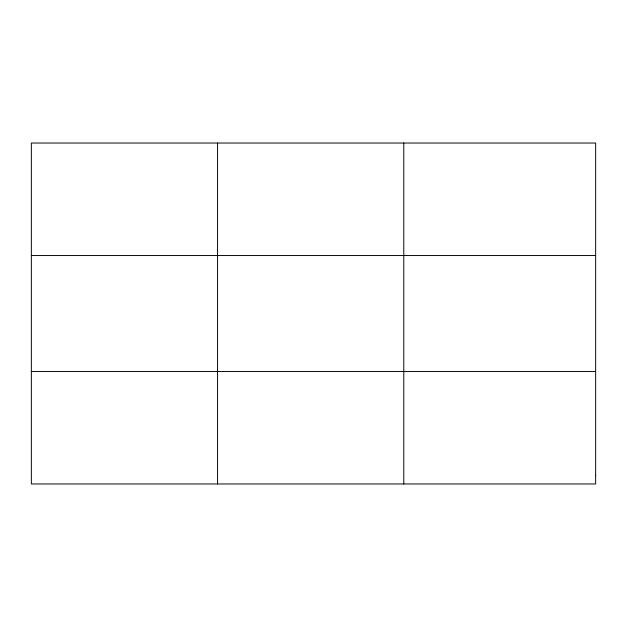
<?xml version="1.0" encoding="UTF-8"?>
<svg xmlns="http://www.w3.org/2000/svg" width="627" height="627" viewBox="0 0 627 627"><rect width="100%" height="100%" fill="white"/><g stroke="black" fill="none" stroke-linecap="round" stroke-linejoin="round"><path stroke-width="0.94" d="M217.569 483.966L217.569 143.034M403.788 483.966L403.788 143.034M31.35 255.542L595.65 255.542M31.35 371.458L595.65 371.458M595.65 475.305L595.65 483.966L31.35 483.966L31.35 143.034L595.65 143.034L595.65 475.305"/></g></svg>
